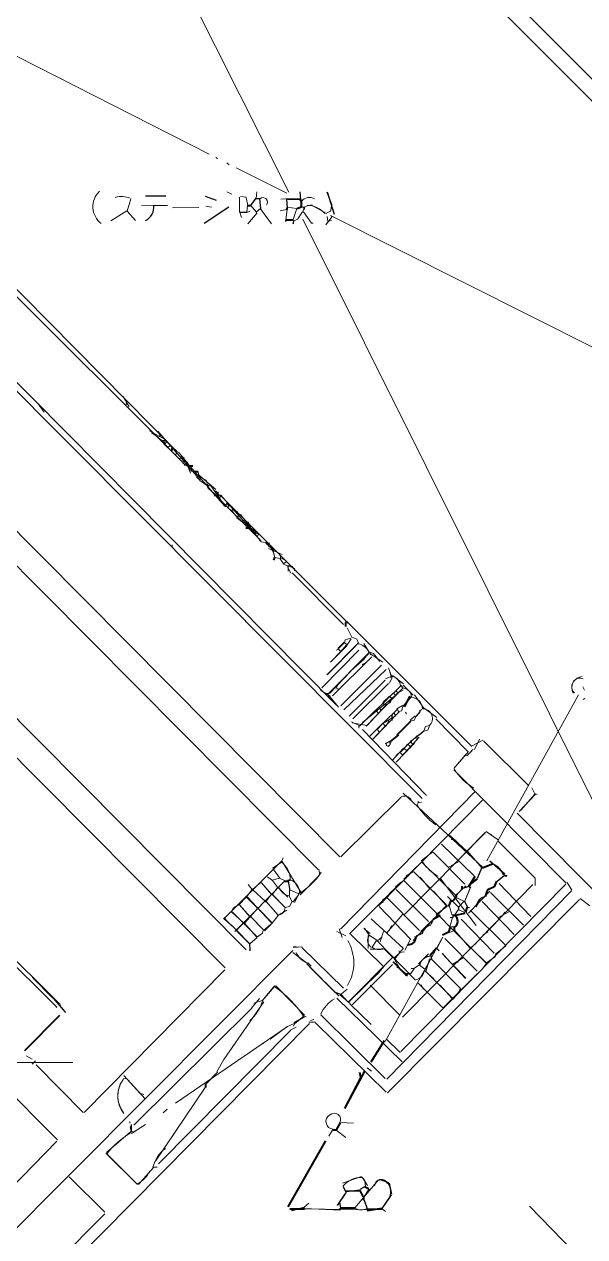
# Model space of a CAD drawing. Header units: millimetres. Extents: x -35814 to 127651, y -10134 to 104094.
# Drawn here: x 93693 to 104883, y 14945 to 39121 of the extents above; entities that cross this region are included whole.
import ezdxf

# ---------------------------------------------------------------- set-up
doc = ezdxf.new("R2010")
doc.units = ezdxf.units.MM
for name, color, linetype, lineweight in [('A_HATCH', 252, 'CONTINUOUS', 15), ('A_MED', 9, 'CONTINUOUS', 20), ('A_THIN', 8, 'CONTINUOUS', 15), ('AXIS', 1, 'CONTINUOUS', 15), ('CHECK', 2, 'CONTINUOUS', 40), ('P_R', 5, 'CONTINUOUS', 40), ('P_R_MARK', 5, 'CONTINUOUS', 25), ('SYM', 4, 'CONTINUOUS', 25), ('TEXT_SHAPE', 7, 'CONTINUOUS', 30)]:
    doc.layers.add(name, color=color, linetype=linetype, lineweight=lineweight)

msp = doc.modelspace()

# ---------------------------------------------------------------- linework, layer by layer
at = {"layer": 'A_HATCH', "lineweight": 15}
for p, q in [((98250, 21868), (98511, 21631)), ((98257, 21862), (98503, 21635)), ((98427, 21999), (98627, 21777)), ((98428, 22000), (98628, 21770)), ((98636, 21776), (98901, 21510)), ((98642, 21774), (98904, 21512)), ((98756, 21913), (98952, 21717)), ((103663, 21159), (103002, 21811)), ((103807, 21333), (103175, 21985)), ((98135, 21706), (98347, 21496)), ((98517, 21636), (98753, 21361)), ((103471, 20971), (102837, 21629)), ((97691, 21277), (97945, 21050)), ((97842, 21413), (98061, 21209)), ((98208, 21328), (98464, 21071)), ((98221, 21319), (98463, 21070)), ((103077, 20601), (102413, 21279)), ((103296, 20765), (102596, 21459)), ((98086, 21201), (98331, 20922)), ((102733, 20241), (102090, 20894)), ((102393, 19900), (101825, 20480)), ((101686, 20259), (102237, 19706)), ((101548, 20009), (102041, 19513))]:
    msp.add_line(p, q, dxfattribs=at)
at = {"layer": 'A_HATCH', "lineweight": 20}
for p, q in [((97992, 21563), (98201, 21321)), ((97993, 21563), (98196, 21327)), ((98527, 21626), (98753, 21361)), ((97697, 21284), (97930, 21060)), ((98361, 21493), (98636, 21210)), ((97928, 21059), (98188, 20795)), ((97939, 21039), (98185, 20792))]:
    msp.add_line(p, q, dxfattribs=at)
at = {"layer": 'A_MED', "lineweight": 20}
for p, q in [((101095, 41531), (105719, 36892)), ((96357, 30879), (96458, 30810)), ((96399, 30904), (96366, 30887)), ((96415, 30822), (96497, 30822)), ((96623, 30724), (96656, 30673)), ((96562, 30681), (96629, 30614)), ((96861, 30368), (96950, 30307)), ((96887, 30331), (96968, 30331)), ((96953, 30320), (97014, 30171)), ((96954, 30398), (96954, 30326)), ((96992, 30226), (97072, 30194)), ((97175, 30126), (97141, 30108)), ((97331, 30027), (97346, 29942)), ((97562, 29797), (97561, 29707)), ((97486, 29721), (97581, 29721)), ((97534, 29711), (98345, 28898)), ((97845, 29501), (97849, 29433)), ((97759, 29475), (97844, 29426)), ((97839, 29427), (97938, 29290)), ((97850, 29439), (97951, 29405)), ((98162, 29201), (98259, 28971)), ((98257, 29048), (98307, 28997)), ((98307, 28997), (98376, 28949)), ((98421, 28800), (98596, 28777)), ((98421, 28800), (98522, 28786)), ((98570, 28668), (98845, 28550)), ((98632, 28720), (98695, 28486)), ((98660, 28621), (98696, 28487)), ((98692, 28489), (98810, 28469)), ((98801, 28463), (98867, 28360)), ((98961, 28299), (98961, 28214)), ((100065, 27153), (99045, 28182)), ((100108, 27203), (100215, 27145)), ((100103, 26844), (100087, 26776)), ((100207, 26883), (100106, 26849)), ((100221, 26869), (100139, 26748)), ((100227, 26898), (100328, 26864)), ((100331, 26861), (100365, 26777)), ((100374, 26644), (99636, 25889)), ((100310, 26724), (99745, 26157)), ((100139, 26736), (99805, 26401)), ((100092, 26778), (100125, 26760)), ((100474, 26776), (100610, 26547)), ((99848, 25730), (100629, 26510)), ((100520, 26393), (100437, 26350)), ((100558, 26567), (100467, 26457)), ((100917, 26255), (100074, 25450)), ((101015, 26113), (100905, 26067)), ((100966, 26291), (101034, 26110)), ((100256, 25271), (100964, 25973)), ((100984, 25726), (100853, 25594)), ((101259, 25844), (101120, 25769)), ((102930, 22443), (104760, 25753)), ((100229, 25215), (100390, 25129)), ((101473, 25238), (101406, 25234)), ((101512, 25317), (101478, 25238)), ((101254, 25066), (101169, 24981)), ((101703, 25119), (101669, 25034)), ((101744, 25044), (101676, 25028)), ((101776, 25137), (101709, 25120)), ((101782, 25131), (101747, 25047)), ((101019, 24806), (100968, 24712)), ((102862, 24833), (103765, 23937)), ((102268, 24255), (104509, 21998)), ((101217, 23712), (100012, 22520)), ((103887, 23780), (103936, 23760)), ((98861, 22497), (98830, 22428)), ((102521, 22624), (102422, 22521)), ((99573, 22275), (99594, 22157)), ((101269, 22072), (101630, 22421)), ((98888, 22035), (97942, 21070)), ((98784, 22094), (98649, 22057)), ((98790, 22096), (98892, 22048)), ((99584, 22149), (99203, 21763)), ((103893, 22103), (103893, 21951)), ((98758, 21912), (98654, 21779)), ((98988, 21850), (98988, 21748)), ((98993, 21862), (99160, 21790)), ((99172, 21770), (99053, 21618)), ((99182, 21787), (99086, 21608)), ((102507, 21942), (102296, 21743)), ((102433, 21882), (102316, 21746)), ((102607, 21925), (102480, 21622)), ((103849, 21968), (102787, 20885)), ((98116, 21708), (97981, 21572)), ((98147, 21714), (98625, 21208)), ((98988, 21533), (98904, 21509)), ((98980, 21744), (99034, 21628)), ((104781, 21672), (100946, 17813)), ((101457, 20849), (102113, 21540)), ((102122, 21523), (101915, 21372)), ((102359, 21524), (102142, 21729)), ((102174, 21543), (102238, 21356)), ((102312, 21710), (102469, 21636)), ((102467, 21628), (102369, 21523)), ((104981, 21545), (104791, 21691)), ((102244, 21308), (102191, 21122)), ((102195, 21308), (102246, 21308)), ((102356, 21465), (102289, 21363)), ((102365, 21462), (102485, 21417)), ((98467, 21070), (98451, 21003)), ((99983, 21082), (100041, 20910)), ((101798, 21215), (101612, 21028)), ((102280, 21050), (102166, 21006)), ((102195, 21121), (102279, 21121)), ((92983, 20867), (94343, 19523)), ((98338, 20907), (98202, 20790)), ((100557, 20952), (100557, 20693)), ((102042, 20910), (100899, 18838)), ((101407, 20876), (101292, 20661)), ((102052, 20919), (101930, 20691)), ((100596, 20682), (100861, 20682)), ((101190, 20604), (101074, 20500)), ((101250, 20684), (101094, 20484)), ((101924, 20698), (101975, 20648)), ((102583, 20698), (102616, 20698)), ((101165, 20324), (101132, 20306)), ((101584, 20364), (101468, 20291)), ((101783, 20489), (101719, 20249)), ((101687, 20275), (101687, 20241)), ((98692, 19945), (98446, 19649)), ((99273, 19343), (99089, 19189)), ((99273, 19348), (99324, 19332)), ((85470, 5150), (99385, 19197)), ((99122, 19126), (99001, 19061)), ((99088, 19192), (99068, 19142)), ((99508, 19226), (99373, 19224)), ((100918, 17827), (99506, 19207)), ((99016, 19064), (96373, 16402)), ((100920, 18894), (101196, 18616)), ((94662, 18417), (89483, 18429)), ((93929, 18373), (94867, 17419)), ((97550, 18227), (97317, 17986)), ((96111, 17180), (95835, 17006)), ((95813, 17037), (95333, 16625)), ((95319, 16603), (95352, 16603)), ((95343, 16594), (95939, 16002)), ((94592, 16138), (95299, 15438)), ((100045, 16014), (100428, 16144)), ((100768, 16079), (100296, 15522)), ((100439, 16133), (100492, 16062)), ((100442, 16134), (100543, 15968)), ((100494, 16061), (100503, 15942)), ((99375, 15617), (99275, 15530)), ((99284, 15511), (100004, 15476)), ((100534, 15482), (99284, 15499)), ((99961, 15483), (100012, 15517)), ((100836, 15500), (100903, 15448)), ((95304, 15401), (92457, 12551))]:
    msp.add_line(p, q, dxfattribs=at)
for centre, radius, start, end in [((98663, 28477), 145, 356.5149, 92.2634), ((101230, 25692), 198, 5.0263, 87.7465), ((101281, 23572), 161, 12.4555, 114.2814), ((98522, 22902), 1295, 301.231, 327.8418), ((99410, 20405), 863, 328.6261, 30.9921), ((96740, 15493), 1783, 121.5611, 141.337), ((95757, 16432), 471, 293.4953, 337.9285), ((100439, 15613), 516, 90.6048, 137.4141), ((100423, 15733), 253, 239.6039, 295.5927)]:
    msp.add_arc(centre, radius, start, end, dxfattribs=at)
at = {"layer": 'A_THIN', "lineweight": 15}
for p, q in [((95747, 47319), (111557, 31494)), ((95823, 42029), (98978, 35773)), ((97385, 36529), (87667, 41467)), ((96754, 30587), (89196, 38228)), ((88136, 37230), (101640, 23681)), ((97926, 36261), (98936, 35752)), ((91419, 35799), (96864, 30376)), ((87038, 35557), (99994, 22523)), ((99809, 35307), (105145, 32631)), ((86656, 35236), (99558, 22268)), ((90254, 35287), (99927, 25547)), ((99256, 35236), (106129, 21460)), ((98123, 20667), (85361, 33511)), ((97707, 20306), (84744, 33338)), ((95670, 31700), (95789, 31495)), ((93974, 31554), (94092, 31385)), ((95739, 31567), (95721, 31534)), ((96490, 30848), (96193, 31012)), ((96231, 30977), (96364, 30888)), ((96361, 31006), (97140, 30111)), ((96367, 31009), (96404, 30908)), ((96533, 30788), (96499, 30754)), ((96510, 30815), (96734, 30618)), ((96614, 30724), (96565, 30688)), ((96797, 30444), (96629, 30613)), ((96748, 30587), (96715, 30535)), ((96966, 30355), (96770, 30589)), ((96821, 30499), (96801, 30450)), ((97694, 29518), (96826, 30507)), ((96835, 30507), (96888, 30468)), ((96900, 30419), (96866, 30386)), ((97156, 30215), (97186, 30089)), ((97161, 30196), (97177, 30128)), ((97196, 30027), (97332, 29928)), ((97518, 29843), (97205, 30111)), ((97227, 30075), (97209, 30042)), ((97228, 30083), (97328, 30032)), ((97352, 29883), (97468, 29779)), ((97712, 29498), (97406, 29935)), ((97565, 29743), (97616, 29710)), ((98426, 28812), (97612, 29735)), ((97622, 29714), (102629, 24719)), ((97743, 29572), (97713, 29535)), ((97779, 29519), (97761, 29486)), ((97782, 29521), (97844, 29506)), ((97939, 29277), (98071, 29180)), ((97983, 29332), (97949, 29298)), ((98418, 28805), (98011, 29348)), ((98083, 29233), (98050, 29215)), ((98088, 29236), (98139, 29202)), ((98113, 29120), (98198, 29071)), ((98127, 29198), (98115, 29129)), ((98363, 28945), (98352, 28909)), ((98363, 28945), (98352, 28909)), ((98384, 28955), (98533, 28800)), ((96643, 28739), (96643, 28689)), ((98816, 28479), (98935, 28414)), ((99097, 28268), (98870, 28357)), ((98925, 28404), (98876, 28368)), ((98946, 28302), (99013, 28176)), ((98991, 28337), (98957, 28303)), ((99047, 28317), (99098, 28222)), ((100137, 27086), (100233, 26898)), ((100359, 26777), (99734, 26150)), ((100016, 26613), (99806, 26400)), ((99971, 26660), (99920, 26644)), ((100079, 26797), (99955, 26674)), ((100082, 26785), (99961, 26669)), ((99972, 26657), (100006, 26623)), ((100133, 26751), (100015, 26616)), ((100563, 26606), (100665, 26575)), ((100577, 26593), (99760, 25769)), ((100213, 26230), (100476, 26460)), ((100609, 26561), (100849, 26402)), ((100665, 26572), (100792, 26414)), ((99786, 25780), (100215, 26225)), ((100827, 26341), (100012, 25529)), ((100986, 26234), (101021, 26116)), ((101007, 26099), (101036, 26113)), ((101043, 26137), (101266, 25970)), ((99963, 25956), (99915, 25863)), ((100183, 25327), (100896, 26041)), ((101206, 25926), (100385, 25124)), ((100519, 25126), (101251, 25884)), ((101039, 26093), (100983, 25983)), ((101256, 25945), (101457, 25743)), ((99605, 25845), (99799, 25721)), ((99701, 25777), (99752, 25777)), ((99752, 25777), (99782, 25674)), ((99787, 25726), (99966, 25504)), ((100445, 25201), (101161, 25786)), ((101033, 25676), (101000, 25591)), ((101001, 25709), (101035, 25675)), ((101069, 25777), (101102, 25743)), ((101119, 25827), (101153, 25793)), ((101482, 25751), (101670, 25483)), ((100705, 25447), (100452, 25193)), ((100911, 25547), (100548, 25147)), ((101135, 25456), (100648, 24979)), ((100713, 24931), (101179, 25413)), ((100714, 25438), (100764, 25387)), ((100781, 25489), (100815, 25455)), ((100865, 25572), (100898, 25554)), ((101001, 25590), (100901, 25553)), ((101062, 25390), (101029, 25322)), ((101070, 25388), (101106, 25339)), ((101247, 25536), (101128, 25469)), ((101136, 25455), (101170, 25421)), ((101233, 25433), (101170, 25418)), ((101253, 25523), (101231, 25438)), ((101306, 25405), (101324, 25372)), ((101621, 25459), (101587, 25425)), ((101658, 25499), (101929, 25296)), ((100539, 25139), (100239, 25191)), ((100849, 25184), (100591, 24927)), ((100854, 25178), (100736, 25060)), ((101105, 25332), (100855, 25179)), ((100865, 25167), (100899, 25133)), ((100976, 25229), (100909, 25127)), ((101496, 25333), (101396, 25246)), ((101913, 25269), (102547, 24619)), ((100376, 25133), (100376, 25083)), ((100444, 25057), (101723, 23746)), ((100908, 25125), (100650, 24867)), ((100747, 25049), (100781, 25015)), ((100905, 25127), (100787, 25009)), ((101111, 24532), (101541, 24936)), ((101165, 24985), (101131, 24951)), ((101168, 24458), (101575, 24904)), ((101283, 25104), (101249, 25070)), ((101534, 24907), (101397, 24825)), ((101570, 24951), (101536, 24917)), ((100993, 24829), (100900, 24780)), ((100917, 24777), (100928, 24732)), ((100981, 24817), (100919, 24783)), ((100936, 24725), (100997, 24755)), ((101016, 24831), (100982, 24813)), ((100999, 24762), (100986, 24812)), ((101265, 24687), (101035, 24440)), ((101119, 24406), (101433, 24734)), ((101195, 24599), (101401, 24816)), ((101244, 24549), (101456, 24760)), ((101347, 24767), (101279, 24683)), ((101287, 24676), (101321, 24642)), ((101411, 24703), (101325, 24637)), ((101355, 24761), (101405, 24710)), ((101405, 24812), (101456, 24761)), ((101547, 24892), (101463, 24756)), ((102634, 24734), (102847, 24848)), ((102783, 24866), (102683, 24662)), ((101207, 24596), (101240, 24562)), ((102561, 24618), (102272, 24279)), ((102498, 24544), (102272, 24279)), ((102500, 24555), (102516, 24538)), ((102629, 24633), (102528, 24532)), ((102655, 24657), (102622, 24640)), ((102698, 23824), (100007, 21081)), ((101260, 23788), (102843, 22312)), ((103897, 23768), (103571, 23423)), ((103891, 23774), (103606, 23448)), ((103829, 23894), (103885, 23778)), ((100762, 21541), (102840, 23647)), ((101554, 23594), (101536, 23560)), ((101556, 23627), (101556, 23593)), ((101623, 23612), (101556, 23594)), ((103534, 23393), (105809, 21089)), ((102903, 23008), (101270, 21360)), ((102902, 23010), (102530, 22632)), ((103029, 22958), (102914, 23021)), ((103156, 22858), (102918, 23024)), ((102023, 22775), (102675, 22144)), ((102180, 22950), (102526, 22633)), ((102214, 22868), (102316, 22855)), ((103146, 22841), (103884, 22103)), ((101853, 22619), (101619, 22440)), ((102491, 21976), (101859, 22611)), ((102536, 22640), (102826, 22304)), ((98831, 22431), (97695, 21302)), ((98841, 22418), (98646, 22297)), ((98674, 22261), (98795, 22094)), ((99217, 21818), (98840, 22428)), ((102312, 21746), (101640, 22405)), ((102365, 22423), (102166, 22316)), ((98423, 22012), (98254, 21876)), ((98549, 22121), (98649, 22051)), ((98647, 22050), (98749, 21915)), ((101227, 22023), (101105, 21925)), ((102913, 20403), (101279, 22043)), ((101466, 22228), (101317, 22138)), ((102126, 21564), (101470, 22222)), ((101597, 22114), (101782, 21888)), ((102712, 21150), (101994, 22094)), ((104531, 22007), (104627, 21856)), ((98243, 21869), (98120, 21703)), ((98162, 21970), (98245, 21867)), ((98635, 21781), (98526, 21634)), ((101109, 21907), (100186, 20986)), ((100931, 18087), (104620, 21844)), ((101031, 21833), (100980, 21782)), ((101119, 21871), (101763, 21229)), ((101209, 18638), (104503, 21977)), ((101862, 21836), (102118, 21551)), ((102592, 21897), (102484, 21628)), ((92318, 21650), (94389, 19595)), ((97987, 21570), (97869, 21501)), ((99041, 21628), (98991, 21532)), ((100777, 21528), (101414, 20872)), ((100811, 21613), (100845, 21613)), ((100857, 21682), (100841, 21631)), ((100842, 21627), (100859, 21610)), ((100937, 21705), (101581, 21048)), ((97867, 21497), (97833, 21412)), ((97850, 21420), (98336, 20930)), ((97897, 21028), (98357, 21489)), ((98096, 21203), (98350, 21491)), ((98765, 21347), (98642, 21199)), ((98937, 21457), (98759, 21347)), ((100619, 21287), (101264, 20694)), ((100930, 21002), (101250, 21379)), ((102533, 21511), (102583, 21511)), ((103365, 21421), (103159, 21310)), ((103285, 21420), (103233, 21336)), ((98640, 21198), (98477, 21056)), ((98641, 21198), (98489, 21046)), ((99931, 21034), (100114, 20943)), ((100475, 21091), (100601, 20993)), ((100485, 21096), (100581, 20958)), ((100865, 21033), (100800, 20827)), ((101023, 21150), (100989, 21083)), ((103107, 21205), (101245, 19325)), ((102285, 21059), (102591, 20705)), ((98450, 20999), (98333, 20913)), ((100850, 20346), (100209, 20976)), ((100579, 20961), (100730, 20858)), ((100727, 20850), (100636, 20719)), ((100736, 20845), (101505, 20060)), ((100836, 20926), (100748, 20845)), ((102718, 20800), (102611, 20704)), ((102949, 21027), (102850, 20956)), ((91252, 12824), (99052, 20650)), ((99058, 20614), (99345, 20395)), ((99064, 20714), (99239, 20728)), ((99071, 20730), (99172, 20722)), ((99238, 20714), (100064, 19901)), ((100871, 20692), (101050, 20516)), ((101181, 20648), (101181, 20614)), ((101283, 20624), (101182, 20610)), ((102505, 20097), (102038, 20593)), ((102040, 20594), (102181, 20431)), ((102614, 20696), (102918, 20409)), ((103307, 20748), (103095, 20570)), ((99332, 20385), (99402, 20320)), ((99353, 20406), (99420, 20338)), ((101045, 20513), (100170, 19635)), ((101048, 20373), (100241, 19572)), ((100876, 20343), (100748, 20178)), ((101063, 20512), (101169, 20329)), ((101586, 20360), (101689, 20277)), ((101813, 20484), (101695, 20271)), ((102394, 19901), (101824, 20479)), ((102457, 20508), (102252, 20381)), ((102262, 20353), (102508, 20100)), ((102378, 20463), (102342, 20413)), ((102926, 20406), (102840, 20289)), ((103102, 20534), (102924, 20405)), ((94265, 19704), (93860, 20114)), ((94890, 17424), (97698, 20264)), ((100747, 20189), (100177, 19638)), ((101475, 20287), (101404, 20188)), ((101417, 20292), (101468, 20292)), ((101691, 20246), (101869, 20085)), ((102050, 19503), (102738, 20187)), ((98694, 19941), (98444, 19651)), ((98696, 19951), (98713, 19934)), ((98718, 19946), (99289, 19364)), ((100139, 19880), (100029, 19789)), ((100602, 19964), (101187, 19368)), ((101613, 19966), (101666, 19883)), ((101997, 19960), (102231, 19703)), ((102414, 19889), (102256, 19681)), ((94510, 19424), (94273, 19703)), ((94397, 19601), (94432, 19517)), ((97680, 18477), (98473, 19630)), ((98390, 19695), (98233, 19505)), ((98443, 19656), (98276, 19599)), ((101237, 18430), (99934, 19704)), ((99992, 19768), (100200, 19594)), ((100156, 19628), (100023, 19776)), ((100193, 19588), (100622, 19175)), ((94440, 19524), (94518, 19418)), ((95884, 17171), (98239, 19501)), ((100898, 18098), (99614, 19371)), ((96714, 17611), (98951, 19140)), ((98139, 19143), (98121, 19109)), ((98934, 19131), (98600, 18883)), ((99083, 19199), (98933, 19133)), ((99475, 19276), (99408, 19258)), ((98478, 18804), (98378, 18750)), ((97675, 18481), (97540, 18232)), ((95681, 18163), (96109, 17697)), ((93174, 18063), (94357, 16875)), ((95741, 18101), (95674, 18093)), ((96010, 17803), (95744, 18094)), ((96312, 16453), (97308, 17922)), ((96079, 17784), (96011, 17801)), ((96549, 17487), (96466, 17417)), ((95803, 17246), (95803, 17212)), ((96111, 17182), (95909, 17049)), ((95824, 17044), (95806, 17011)), ((95808, 17144), (95828, 17044)), ((95910, 17044), (95826, 17035)), ((96702, 17012), (96669, 16994)), ((94344, 16853), (93416, 15899)), ((95345, 16595), (95951, 15990)), ((95972, 15988), (96271, 16325)), ((96264, 16332), (96348, 16332))]:
    msp.add_line(p, q, dxfattribs=at)
for centre, radius, start, end in [((100301, 26477), 297, 26.2775, 78.7032), ((100999, 25914), 206, 4.1049, 79.6374), ((101393, 25456), 250, 3.5104, 83.1808), ((101654, 25280), 190, 310.0908, 93.3822), ((103268, 24897), 1172, 212.4783, 239.1218), ((102861, 24424), 1587, 213.213, 232.7314), ((98568, 22061), 437, 358.9663, 53.6295), ((102370, 22897), 869, 213.7689, 241.6052), ((98913, 21801), 276, 359.4861, 69.8169), ((99027, 22011), 270, 199.8075, 261.448), ((98749, 21508), 150, 270.6709, 1.3341), ((100701, 20852), 154, 141.5757, 246.4408), ((99464, 20761), 374, 203.2318, 251.444), ((100761, 20885), 213, 234.711, 296.0225), ((101472, 20272), 205, 282.9129, 351.8012), ((97496, 18172), 2125, 33.4337, 55.3569), ((102125, 19955), 278, 291.687, 348.9833), ((97674, 19872), 807, 310.3635, 343.8804), ((96122, 17752), 562, 143.1835, 218.236), ((96142, 17760), 581, 155.1434, 216.3643), ((96906, 16174), 664, 126.5246, 166.1871)]:
    msp.add_arc(centre, radius, start, end, dxfattribs=at)
at = {"layer": 'AXIS', "lineweight": 15}
msp.add_line((103778, 15555), (106425, 12849), dxfattribs=at)
at = {"layer": 'CHECK', "lineweight": 15}
for p, q in [((95736, 31479), (95736, 31480)), ((95776, 31443), (95776, 31443)), ((95807, 31551), (95808, 31550)), ((95844, 31455), (95844, 31455)), ((96473, 30787), (96473, 30787)), ((96513, 30815), (96513, 30815)), ((96520, 30775), (96520, 30775)), ((96592, 30707), (96592, 30707)), ((96592, 30651), (96592, 30651)), ((96644, 30692), (96644, 30692)), ((96645, 30665), (96645, 30665)), ((97166, 30069), (97166, 30069)), ((97169, 30123), (97169, 30123)), ((97203, 30105), (97203, 30105)), ((97224, 30069), (97224, 30069)), ((97562, 29688), (97562, 29688)), ((97589, 29733), (97589, 29733)), ((97725, 29550), (97725, 29550)), ((97730, 29510), (97730, 29510)), ((97767, 29562), (97767, 29562)), ((98278, 28929), (98278, 28929)), ((98306, 28999), (98306, 28999)), ((98339, 29009), (98339, 29009)), ((98569, 28698), (98569, 28698)), ((98609, 28719), (98609, 28719)), ((99848, 27384), (99848, 27384)), ((99849, 27425), (99849, 27425)), ((99892, 27385), (99892, 27385)), ((99898, 27434), (99898, 27434)), ((100503, 26429), (100503, 26429)), ((100558, 26549), (100561, 26556)), ((100571, 26514), (100571, 26514)), ((100621, 26500), (100621, 26500)), ((100622, 26565), (100622, 26565)), ((99900, 25890), (99900, 25890)), ((99950, 25877), (99957, 25863)), ((99998, 25936), (99998, 25936)), ((99895, 25836), (99895, 25836)), ((99946, 25841), (99946, 25841)), ((101377, 24791), (101377, 24791)), ((101378, 24737), (101378, 24737)), ((101429, 24788), (101429, 24788)), ((101431, 24736), (101431, 24736)), ((94333, 19528), (94341, 19514)), ((94340, 19571), (94340, 19571)), ((94385, 19565), (94385, 19565))]:
    msp.add_line(p, q, dxfattribs=at)
at = {"layer": 'CHECK', "lineweight": 40}
for p, q in [((100876, 18851), (100615, 18424)), ((97313, 17991), (97309, 17923))]:
    msp.add_line(p, q, dxfattribs=at)
at = {"layer": 'P_R', "lineweight": 40}
for p, q in [((99710, 16855), (98954, 15544)), ((98998, 15502), (99285, 15502))]:
    msp.add_line(p, q, dxfattribs=at)
at = {"layer": 'P_R', "lineweight": 30}
msp.add_line((99282, 15529), (99029, 15459), dxfattribs=at)
at = {"layer": 'P_R_MARK', "lineweight": 15}
for p, q in [((104846, 25909), (104880, 25842)), ((100540, 18316), (100623, 18246)), ((99853, 17081), (99777, 16950))]:
    msp.add_line(p, q, dxfattribs=at)
at = {"layer": 'P_R_MARK', "lineweight": 20}
for p, q in [((104883, 25677), (104849, 25659)), ((100013, 17220), (100266, 17211)), ((99922, 17069), (100114, 16924))]:
    msp.add_line(p, q, dxfattribs=at)
at = {"layer": 'P_R_MARK', "lineweight": 40}
for p, q in [((100483, 18247), (100086, 17505)), ((100384, 18227), (100415, 18092)), ((100402, 18098), (100087, 17505)), ((100001, 17218), (99921, 17080)), ((99860, 17076), (99928, 17076))]:
    msp.add_line(p, q, dxfattribs=at)
at = {"layer": 'P_R_MARK', "lineweight": 20}
for centre, radius, start, end in [((104847, 25889), 224, 93.2376, 207.5511), ((104789, 25916), 165, 67.1655, 229.0395), ((99883, 17280), 127, 332.2992, 131.5041), ((99865, 17241), 150, 117.1822, 268.4003)]:
    msp.add_arc(centre, radius, start, end, dxfattribs=at)
at = {"layer": 'SYM', "lineweight": 20}
msp.add_arc((100206, 19121), 649, 119.3567, 156.2515, dxfattribs=at)
at = {"layer": 'TEXT_SHAPE', "lineweight": 15}
for p, q in [((97520, 36461), (97553, 36443)), ((97736, 36355), (97786, 36319)), ((99735, 35776), (99833, 35528)), ((98212, 35512), (98328, 35375)), ((99268, 35383), (99429, 35157)), ((99273, 35476), (99273, 35425)), ((99296, 35474), (99282, 35423)), ((99440, 35517), (99288, 35487)), ((99725, 35350), (99442, 35510)), ((99797, 35390), (99730, 35356)), ((99837, 35525), (99810, 35389)), ((99425, 35154), (99458, 35154)), ((99742, 35289), (99755, 35187)), ((99829, 35208), (99761, 35192)), ((93734, 18551), (93853, 18484)), ((93915, 18453), (93849, 18383))]:
    msp.add_line(p, q, dxfattribs=at)
at = {"layer": 'TEXT_SHAPE', "lineweight": 20}
for p, q in [((97737, 35781), (97838, 35730)), ((98339, 35781), (98324, 35646)), ((95822, 35641), (95749, 35391)), ((96505, 35709), (96116, 35696)), ((97367, 35668), (97485, 35634)), ((97992, 35674), (97992, 35375)), ((98121, 35676), (98008, 35684)), ((98157, 35510), (98126, 35664)), ((98817, 35631), (98918, 35639)), ((95741, 35398), (95425, 35203)), ((95747, 35394), (95912, 35205)), ((96285, 35513), (96031, 35505)), ((96285, 35510), (96555, 35510)), ((96656, 35462), (97180, 35465)), ((97315, 35496), (97432, 35471)), ((98000, 35372), (98031, 35270)), ((98150, 35511), (98139, 35375)), ((98194, 35387), (98143, 35371)), ((98342, 35362), (98156, 35142)), ((98409, 35446), (98326, 35376)), ((98411, 35441), (98632, 35142)), ((98935, 35427), (98801, 35402)), ((98940, 35425), (98918, 35222)), ((98937, 35472), (99138, 35446)), ((99134, 35444), (99059, 35226)), ((99245, 35381), (99155, 35239)), ((99222, 35476), (99273, 35476)), ((99267, 35427), (99253, 35375)), ((99156, 35236), (99072, 35201)), ((99842, 35289), (99713, 35120)), ((99763, 35188), (99713, 35119))]:
    msp.add_line(p, q, dxfattribs=at)
at = {"layer": 'TEXT_SHAPE', "lineweight": 30}
for p, q in [((99195, 35781), (99209, 35629)), ((96116, 35701), (96521, 35701)), ((97303, 35693), (97525, 35616)), ((98319, 35652), (98210, 35510)), ((98328, 35645), (98395, 35645)), ((98391, 35645), (98410, 35442)), ((98926, 35629), (98939, 35459)), ((99742, 35779), (99878, 35333)), ((97777, 35475), (97287, 35145)), ((98007, 35375), (98142, 35375)), ((98921, 35221), (98903, 35187)), ((99072, 35205), (99054, 35137)), ((96967, 30313), (96989, 30228)), ((97359, 29924), (97393, 29924)), ((97359, 29924), (97359, 29890)), ((97605, 29707), (97593, 29671)), ((98594, 28710), (98628, 28676)), ((101208, 25933), (101242, 25899)), ((101422, 25710), (101251, 25526)), ((101596, 25417), (101509, 25318)), ((101034, 25343), (101034, 25241)), ((101409, 25232), (101289, 25098)), ((101141, 24941), (101018, 24828)), ((101677, 25030), (101578, 24943)), ((102827, 22310), (102734, 22087)), ((102990, 22441), (103288, 22182)), ((98965, 22038), (98995, 21851)), ((103272, 22138), (103131, 22027)), ((99191, 21797), (99158, 21779)), ((102568, 21931), (102432, 21882)), ((102988, 21834), (102563, 21395)), ((102575, 21936), (102586, 21901)), ((98498, 21630), (98532, 21630)), ((102111, 21545), (102178, 21545)), ((102364, 21528), (102364, 21460)), ((102484, 21630), (102541, 21515)), ((102888, 21730), (102785, 21682)), ((98194, 21325), (98228, 21325)), ((102246, 21358), (102246, 21308)), ((98059, 21207), (98092, 21207)), ((101857, 21274), (101809, 21171)), ((98192, 20800), (98196, 20648)), ((101620, 20986), (101517, 20941)), ((101764, 20588), (101561, 20385)), ((99397, 20320), (99974, 19746)), ((99401, 20319), (99882, 19837)), ((101158, 20319), (101324, 20180)), ((101810, 20547), (101826, 20479)), ((101333, 20191), (101400, 20191)), ((99877, 19826), (100029, 19774)), ((99281, 19321), (99076, 19211)), ((95826, 17183), (95825, 17028)), ((100056, 15956), (100111, 15840)), ((100776, 16091), (100963, 16028)), ((100975, 16014), (101023, 15793)), ((100123, 15836), (99937, 15567)), ((100123, 15833), (99987, 15638)), ((100400, 15872), (100112, 15839)), ((100395, 15857), (100117, 15857)), ((100497, 15948), (100393, 15885)), ((100578, 15902), (100482, 15747)), ((101017, 15783), (100832, 15506)), ((99985, 15637), (100004, 15518)), ((100477, 15675), (100537, 15503))]:
    msp.add_line(p, q, dxfattribs=at)
at = {"layer": 'TEXT_SHAPE', "lineweight": 40}
for p, q in [((98919, 35633), (99205, 35641)), ((99203, 35627), (99221, 35594)), ((99222, 35594), (99222, 35476)), ((98159, 35510), (98209, 35510)), ((98935, 35459), (98935, 35425)), ((99223, 35475), (99140, 35438)), ((98918, 35222), (99070, 35222)), ((96459, 30819), (96490, 30750)), ((96486, 30842), (96537, 30792)), ((96494, 30749), (96562, 30681)), ((96647, 30670), (96630, 30619)), ((96954, 30347), (96954, 30314)), ((96988, 30314), (97056, 30314)), ((97072, 30205), (97157, 30205)), ((97133, 30104), (97198, 30034)), ((97178, 30131), (97228, 30081)), ((97345, 29944), (97362, 29927)), ((97465, 29777), (97533, 29709)), ((97503, 29815), (97570, 29747)), ((97753, 29573), (97786, 29521)), ((98114, 29078), (98202, 29078)), ((98201, 29076), (98250, 29040)), ((98250, 29042), (98268, 29009)), ((98304, 28993), (98303, 28959)), ((98520, 28789), (98538, 28755)), ((98544, 28760), (98578, 28726)), ((98571, 28719), (98587, 28702)), ((98626, 28673), (98661, 28623)), ((98687, 28487), (98671, 28436)), ((100108, 27194), (100108, 27114)), ((101391, 25726), (101275, 25509)), ((101153, 24965), (101414, 25226)), ((101165, 24951), (100999, 24818)), ((102839, 22303), (103057, 22386)), ((98887, 22036), (98954, 22036)), ((99004, 22056), (98953, 22040)), ((102689, 22125), (102574, 21940)), ((102738, 22084), (102597, 21973)), ((103123, 22036), (103077, 21921)), ((103260, 22156), (103327, 22138)), ((102432, 21934), (102432, 21883)), ((102597, 21972), (102563, 21938)), ((102938, 21849), (102892, 21729)), ((103073, 21925), (102934, 21858)), ((102207, 21648), (102172, 21547)), ((102212, 21646), (102263, 21646)), ((102310, 21717), (102260, 21648)), ((102314, 21748), (102314, 21714)), ((102788, 21679), (102705, 21526)), ((97703, 21294), (97669, 21276)), ((101996, 21352), (101859, 21271)), ((102246, 21358), (102296, 21358)), ((102486, 21390), (102299, 21347)), ((102527, 21512), (102500, 21409)), ((102195, 21121), (102161, 21020)), ((102279, 21121), (102279, 21054)), ((102161, 21019), (102040, 20957)), ((101921, 20701), (101796, 20554)), ((101053, 20436), (101312, 20167)), ((101336, 20189), (101320, 20138)), ((94400, 19355), (93701, 18651)), ((100391, 15870), (100454, 15749)), ((100467, 15756), (100467, 15671)), ((100500, 15941), (100569, 15909)), ((100006, 15519), (100298, 15519)), ((100011, 15519), (100298, 15519)), ((100534, 15496), (100838, 15499)), ((100541, 15465), (100835, 15516))]:
    msp.add_line(p, q, dxfattribs=at)
at = {"layer": 'TEXT_SHAPE', "lineweight": 20}
for centre, radius, start, end in [((95483, 35483), 420, 133.1447, 233.2629), ((95633, 35253), 434, 66.2288, 106.3108), ((98458, 35572), 91.8, 319.0716, 130.7583), ((99390, 35454), 213, 61.8638, 139.9579)]:
    msp.add_arc(centre, radius, start, end, dxfattribs=at)
at = {"layer": 'TEXT_SHAPE', "lineweight": 30}
for centre, radius, start, end in [((95966, 35486), 318, 298.1366, 4.2837), ((102924, 22038), 357, 19.095, 69.0611), ((101848, 20950), 212, 100.5025, 170.8819), ((101812, 20302), 237, 91.3593, 165.6234), ((100826, 15935), 146, 29.932, 171.1984), ((100737, 15846), 277, 306.7601, 36.7642)]:
    msp.add_arc(centre, radius, start, end, dxfattribs=at)
at = {"layer": 'TEXT_SHAPE', "lineweight": 15}
msp.add_arc((99335, 35031), 480, 40.9234, 89.3, dxfattribs=at)
at = {"layer": 'TEXT_SHAPE', "lineweight": 40}
for centre, start, end in [((102208, 21235), 301.9378, 54.6213), ((101368, 20913), 262.0055, 8.5131)]:
    msp.add_arc(centre, 140, start, end, dxfattribs=at)

doc.saveas('drawing.dxf')
